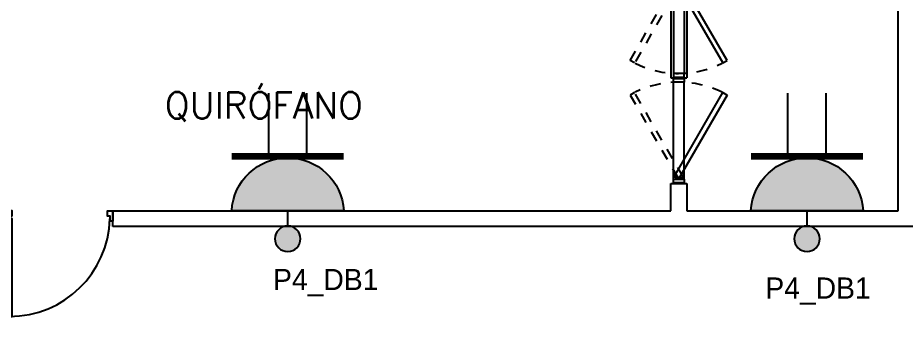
# Model space of a CAD drawing. Header units: metres. Extents: x -39 to 21688, y -24 to 9022.
# Drawn here: x 173.7 to 182.11, y 3.19 to 6.12 of the extents above; entities that cross this region are included whole.
import ezdxf

# ---------------------------------------------------------------- set-up
doc = ezdxf.new("R2010")
doc.units = ezdxf.units.M
doc.header["$MEASUREMENT"] = 0
doc.linetypes.add('HIDDEN2', pattern=[4.7625, 3.175, -1.5875])
doc.linetypes.add('HIDDEN4', pattern=[0.09375, 0.0625, -0.03125])
for name, color, linetype in [('AN-TEXTO', 3, 'Continuous'), ('AR-MUROS', 6, 'Continuous'), ('AR-PUERTAS', 2, 'Continuous'), ('AR-SUELO', 1, 'Continuous'), ('AR-VENTANAS', 2, 'Continuous')]:
    doc.layers.add(name, color=color, linetype=linetype)
doc.styles.add('REGULAR-2.5', font='romans.shx', dxfattribs={"height": 2.5})

# ---------------------------------------------------------------- blocks, each defined once
blk = doc.blocks.new('AR-PUERTA 1')
at = {"layer": 'AR-PUERTAS', "linetype": 'Continuous'}
for points in [[(0.9542, 0.0333), (0.9542, 0.9576), (0.9292, 0.9576), (0.9292, 0.0333)], [(0.0042, 0.0583), (0.0042, 0.0083), (0.0291, 0.0083), (0.0291, -0.0416), (-0.0208, -0.0416), (-0.0208, 0.0583)], [(0.9292, 0.0083), (0.9292, -0.0416), (0.9792, -0.0416), (0.9792, 0.0583), (0.9542, 0.0583), (0.9542, 0.0083)]]:
    blk.add_lwpolyline(points, close=True, dxfattribs=at)
blk.add_arc((0.9542, 0.0083), 0.9493, 89.99887, 178.49317, dxfattribs=at)
blk = doc.blocks.new('AR-PUERTA DE DOBLE BATEO')
at = {"layer": 'AR-PUERTAS', "linetype": 'HIDDEN2'}
for p, q in [((-0.05, 0.9527), (-0.05, 0.0352)), ((0.05, 0.9527), (0.05, 0.0352)), ((-0.05, -0.9648), (-0.05, -0.0473)), ((0.05, -0.9648), (0.05, -0.0473))]:
    blk.add_line(p, q, dxfattribs=at)
at = {"layer": 'AR-PUERTAS', "color": 1, "linetype": 'HIDDEN4'}
for points in [[(-0.461, 0.1581), (-0.0023, 0.9527), (0.0391, 0.9288), (-0.4197, 0.1342)], [(-0.461, -0.1703), (-0.0023, -0.9648), (0.0391, -0.941), (-0.4197, -0.1464)]]:
    blk.add_lwpolyline(points, close=True, dxfattribs=at)
at = {"layer": 'AR-PUERTAS'}
for points in [[(0.05, 0.9878), (-0.05, 0.9878), (-0.05, 0.9527), (0.05, 0.9527)], [(0.4565, 0.1581), (-0.0023, 0.9527), (-0.0436, 0.9288), (0.4151, 0.1342)], [(-0.04, 0.9878), (-0.04, 0.9939), (0.04, 0.9939), (0.04, 0.9878)], [(0.05, 0.0352), (-0.05, 0.0352), (-0.05, 0), (0.05, 0)], [(-0.04, -0.0061), (-0.04, 0), (0.04, 0), (0.04, -0.0061)], [(0.05, -0.0473), (-0.05, -0.0473), (-0.05, -0.0122), (0.05, -0.0122)], [(-0.04, -0.0061), (-0.04, -0.0122), (0.04, -0.0122), (0.04, -0.0061)], [(0.4565, -0.1703), (-0.0023, -0.9648), (-0.0436, -0.941), (0.4151, -0.1464)], [(0.05, -1), (-0.05, -1), (-0.05, -0.9648), (0.05, -0.9648)], [(-0.04, -1), (-0.04, -1.0061), (0.04, -1.0061), (0.04, -1)]]:
    blk.add_lwpolyline(points, close=True, dxfattribs=at)
at = {"layer": 'AR-PUERTAS', "color": 1, "linetype": 'HIDDEN4'}
for centre, start, end in [((-0.0023, 0.9627), 243.65227, 296.34776), ((-0.0023, -0.9748), 63.65227, 116.34776)]:
    blk.add_arc(centre, 0.9278, start, end, dxfattribs=at)
blk = doc.blocks.new('16A twin WP')
at = {"ltscale": 8}
h = blk.add_hatch(color=256, dxfattribs=at)
edge = h.paths.add_edge_path()
edge.add_ellipse((17.39, -0.95), major_axis=(0.17, 17.42), ratio=1, start_angle=273.7089, end_angle=447.4296, ccw=False)
edge.add_line((34.79, 0), (0, 0))
h = blk.add_hatch(color=256, dxfattribs=at)
edge = h.paths.add_edge_path()
edge.add_ellipse((17.39, -8.68), major_axis=(-2.81, 2.81), ratio=1, start_angle=0, end_angle=360)
for p, q in [((11.47, 16.91), (11.47, 36.51)), ((23.31, 16.91), (23.31, 36.51)), ((34.79, 0), (0, 0)), ((17.39, -4.7), (17.39, 0))]:
    blk.add_line(p, q, dxfattribs=at)
at = {"ltscale": 8, "const_width": 2}
blk.add_lwpolyline([(34.79, 16.91), (-0.01, 16.91)], dxfattribs=at)
at = {"ltscale": 8, "extrusion": (0, 0, -1)}
blk.add_ellipse((17.39, -0.95), major_axis=(0.17, 17.42), ratio=1, start_param=-1.525934, end_param=1.506063, dxfattribs=at)
at = {"ltscale": 8}
blk.add_ellipse((17.39, -8.68), major_axis=(-2.81, 2.81), ratio=1, start_param=3.926991, end_param=10.210176, dxfattribs=at)

msp = doc.modelspace()

# ---------------------------------------------------------------- linework, layer by layer
at = {"layer": 'AR-MUROS'}
for p, q in [((179.88066, 11.3501), (179.88066, 5.55729)), ((180.03066, 11.3501), (180.03066, 5.55729)), ((182.03066, 4.3001), (182.03066, 11.3501)), ((179.88066, 5.55729), (180.03066, 5.55729)), ((179.88066, 4.3001), (179.88066, 4.55729)), ((179.88066, 4.55729), (180.03066, 4.55729)), ((180.03066, 4.55729), (180.03066, 4.3001)), ((174.60115, 4.1501), (174.60115, 4.3001)), ((174.60115, 4.3001), (179.88066, 4.3001)), ((180.03066, 4.3001), (182.03066, 4.3001)), ((182.18066, 4.1501), (174.60115, 4.1501))]:
    msp.add_line(p, q, dxfattribs=at)
at = {"layer": 'AR-PUERTAS'}
for centre in [(217.14832, 28.38769), (164.88265, 27.62249)]:
    msp.add_circle(centre, 40.08066, dxfattribs=at)

# ---------------------------------------------------------------- block references
at = {"layer": 'AR-MUROS', "rotation": 180}
msp.add_blockref('AR-PUERTA 1', (174.58033, 4.25846), dxfattribs=at)
at = {"layer": 'AR-PUERTAS', "rotation": 1.358377682926622e-05}
msp.add_blockref('AR-PUERTA DE DOBLE BATEO', (179.95565, 5.56337), dxfattribs=at)
at = {"layer": 'AR-SUELO', "xscale": 0.0304565344946113, "yscale": 0.0304565344946113, "zscale": 0.0304565344946113}
for p in [(175.72718, 4.30001), (180.63773, 4.30001)]:
    msp.add_blockref('16A twin WP', p, dxfattribs=at)

# ---------------------------------------------------------------- texts
at = {"layer": 'AN-TEXTO', "insert": (174.32541, 5.42155), "char_height": 0.25, "attachment_point": 1, "style": 'REGULAR-2.5'}
msp.add_mtext_dynamic_manual_height_columns('\\pi0.76848;QUIRÓFANO', width=3.5369651, gutter_width=1.25, heights=[0], dxfattribs=at)
at = {"layer": 'AR-VENTANAS', "char_height": 0.2, "attachment_point": 1}
for insert in [(176.11807, 3.74998), (180.77348, 3.66931)]:
    msp.add_mtext_dynamic_manual_height_columns('P4_DB1', width=3.1262579, gutter_width=1, heights=[0], dxfattribs=dict(at, insert=insert))

doc.saveas('drawing.dxf')
